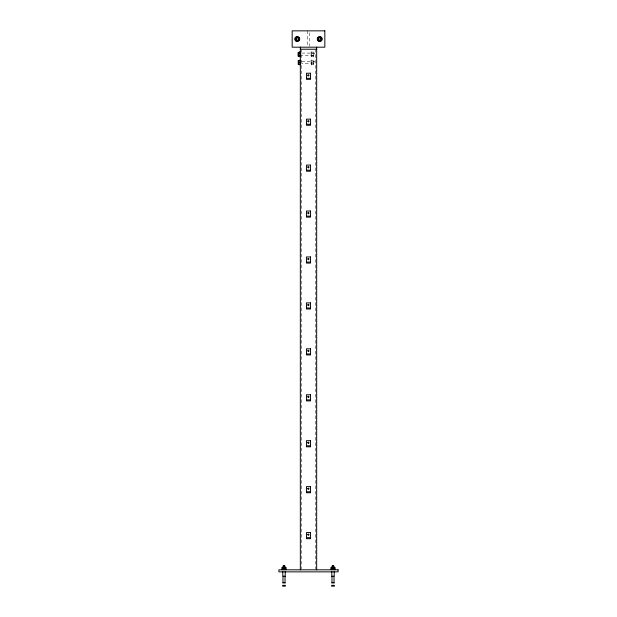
<?xml version="1.0" encoding="UTF-8"?>
<svg xmlns="http://www.w3.org/2000/svg" width="617" height="617" viewBox="0 0 617 617"><rect width="100%" height="100%" fill="white"/><g stroke="black" fill="none" stroke-linecap="round" stroke-linejoin="round"><path stroke-width="0.46" stroke-dasharray="3.08 2.31" d="M311.5 56.563L313.313 56.563L313.482 56.008L313.313 52.09L311.5 52.09M313.313 64.43L313.313 60.559M313.313 56.563L313.313 52.09M311.091 52.9L311.5 52.9M301.705 53.101L314.562 53.101L314.562 55.553L301.705 55.553M311.5 53.209L313.313 53.209M311.5 55.445L313.313 55.445M311.091 55.754L311.5 55.754M311.5 60.559C314.801 58.715 314.801 66.274 311.5 64.43M311.091 61.068L311.5 61.068M301.705 61.268L314.562 61.268L314.562 63.721L301.705 63.721M311.5 62.494L313.313 62.494M311.091 63.921L311.5 63.921M315.441 49.221L315.441 568.859M309.518 32.77L309.518 46.221M307.482 30.85L307.482 46.221M301.559 49.221L301.559 568.859M311.5 51.874L311.091 51.874L311.091 56.779L311.5 56.779L311.5 51.874M311.5 60.042L311.091 60.042L311.091 64.947L311.5 64.947L311.5 60.042"/><path stroke-width="0.93" d="M299.862 52.09L298.327 52.391L298.289 56.008L298.458 56.563L299.862 56.563M298.458 60.559L298.458 64.43M282.069 567.948L285.941 567.948M331.059 567.948L334.931 567.948M300.332 49.221L316.668 49.221M298.458 53.209L299.862 53.209M298.458 55.445L299.862 55.445M298.289 60.559L299.862 60.559M298.458 62.494L299.862 62.494M298.289 64.43L299.862 64.43M306.456 78.313L310.544 78.313M306.456 124.248L310.544 124.248M306.456 170.184L310.544 170.184M306.456 216.12L310.544 216.12M306.456 262.055L310.544 262.055M306.456 307.991L310.544 307.991M306.456 353.927L310.544 353.927M306.456 399.862L310.544 399.862M306.456 445.79L310.544 445.79M306.456 491.726L310.544 491.726M306.456 537.662L310.544 537.662M283.334 565.735L284.668 565.735M332.332 565.735L333.666 565.735M283.072 566.082L284.931 566.082M332.069 566.082L333.928 566.082M282.918 566.491L285.085 566.491M331.915 566.491L334.082 566.491M282.162 567.717L285.841 567.717M331.159 567.717L334.838 567.717M281.553 569.344L286.45 569.344M330.55 569.344L335.447 569.344M285.031 576.494L282.972 576.494L282.987 582.88M331.969 576.494L334.028 576.494L334.013 582.88M282.779 582.88L285.224 582.88M331.776 582.88L334.221 582.88M282.571 585.332L285.432 585.332M331.568 585.332L334.429 585.332M282.571 586.15L285.432 586.15M331.568 586.15L334.429 586.15M334.931 567.771L334.931 569.344M334.221 571.273L334.221 576.085L331.776 576.085L331.776 571.273M332.995 567.948L332.995 569.344M331.977 576.494L331.977 582.88M331.059 567.771L331.059 569.344M316.668 47.185L316.668 569.815M300.332 47.185L300.332 569.815M299.862 51.874L299.862 56.779M299.862 60.042L299.862 64.947M298.235 52.491L298.235 56.162M298.235 60.659L298.235 64.33M285.941 567.771L285.941 569.344M285.224 571.273L285.224 576.085L282.779 576.085L282.779 571.273M285.023 576.494L285.023 582.88M284.005 567.948L284.005 569.344M282.069 567.771L282.069 569.344M320.1 40.398A1.427 1.427 0 0 1 319.359 40.398M318.719 40.028A1.427 1.427 0 0 1 318.488 39.727M318.719 38.007A1.427 1.427 0 0 1 319.359 37.637M320.447 37.776A1.427 1.427 0 0 1 320.74 38.007M298.512 39.727A1.427 1.427 0 0 1 298.281 40.028M297.641 40.398A1.427 1.427 0 0 1 296.9 40.398M296.26 38.007A1.427 1.427 0 0 1 296.553 37.776M297.641 37.637A1.427 1.427 0 0 1 298.281 38.007M307.814 75.174C308.685 77.896 309.935 73.246 307.814 75.174M307.814 121.102C308.685 123.832 309.935 119.181 307.814 121.102M307.814 167.037C308.685 169.768 309.935 165.117 307.814 167.037M307.814 212.973C308.685 215.703 309.935 211.053 307.814 212.973M307.814 258.909C308.685 261.639 309.935 256.981 307.814 258.909M307.814 304.844C308.685 307.575 309.935 302.916 307.814 304.844M307.814 350.78C308.685 353.51 309.935 348.852 307.814 350.78M307.814 396.716C308.685 399.446 309.935 394.787 307.814 396.716M307.814 442.651C308.685 445.374 309.935 440.723 307.814 442.651M307.814 488.587C308.685 491.309 309.935 486.659 307.814 488.587M307.814 534.515C308.685 537.245 309.935 532.594 307.814 534.515M297.271 36.781L295.335 37.899L295.335 40.136L297.271 41.254L299.206 40.136L299.206 37.899L297.271 36.781M319.729 36.781L317.794 37.899L317.794 40.136L319.729 41.254L321.665 40.136L321.665 37.899L319.729 36.781M324.835 30.85L292.165 30.85L292.165 47.185L324.835 47.185L324.835 30.85M310.544 73.215L306.456 73.215L306.456 79.338L310.544 79.338L310.544 73.215M310.544 119.15L306.456 119.15L306.456 125.274L310.544 125.274L310.544 119.15M310.544 165.078L306.456 165.078L306.456 171.21L310.544 171.21L310.544 165.078M310.544 211.014L306.456 211.014L306.456 217.138L310.544 217.138L310.544 211.014M310.544 256.95L306.456 256.95L306.456 263.073L310.544 263.073L310.544 256.95M310.544 302.885L306.456 302.885L306.456 309.009L310.544 309.009L310.544 302.885M310.544 348.821L306.456 348.821L306.456 354.945L310.544 354.945L310.544 348.821M310.544 394.757L306.456 394.757L306.456 400.88L310.544 400.88L310.544 394.757M310.544 440.692L306.456 440.692L306.456 446.816L310.544 446.816L310.544 440.692M310.544 486.628L306.456 486.628L306.456 492.752L310.544 492.752L310.544 486.628M310.544 532.556L306.456 532.556L306.456 538.687L310.544 538.687L310.544 532.556M338.101 569.815L278.899 569.815L278.899 571.859L338.101 571.859L338.101 569.815M318.503 41.138A2.453 2.453 0 0 0 322.182 39.018A2.453 2.453 0 0 0 318.503 36.897A2.453 2.453 0 0 0 318.503 41.138M318.866 39.881A1.226 1.226 0 0 0 320.909 39.334A1.226 1.226 0 0 0 319.413 37.83A1.226 1.226 0 0 0 318.866 39.881M318.812 40.606A1.836 1.836 0 0 0 321.565 39.018A1.836 1.836 0 0 0 318.812 37.429A1.836 1.836 0 0 0 318.812 40.606M296.044 41.138A2.453 2.453 0 0 0 299.723 39.018A2.453 2.453 0 0 0 296.044 36.897A2.453 2.453 0 0 0 296.044 41.138M296.407 39.881A1.226 1.226 0 0 0 298.458 39.334A1.226 1.226 0 0 0 296.954 37.83A1.226 1.226 0 0 0 296.407 39.881M295.975 40.313A1.836 1.836 0 0 0 299.044 39.488A1.836 1.836 0 0 0 296.792 37.244A1.836 1.836 0 0 0 295.975 40.313"/></g></svg>
